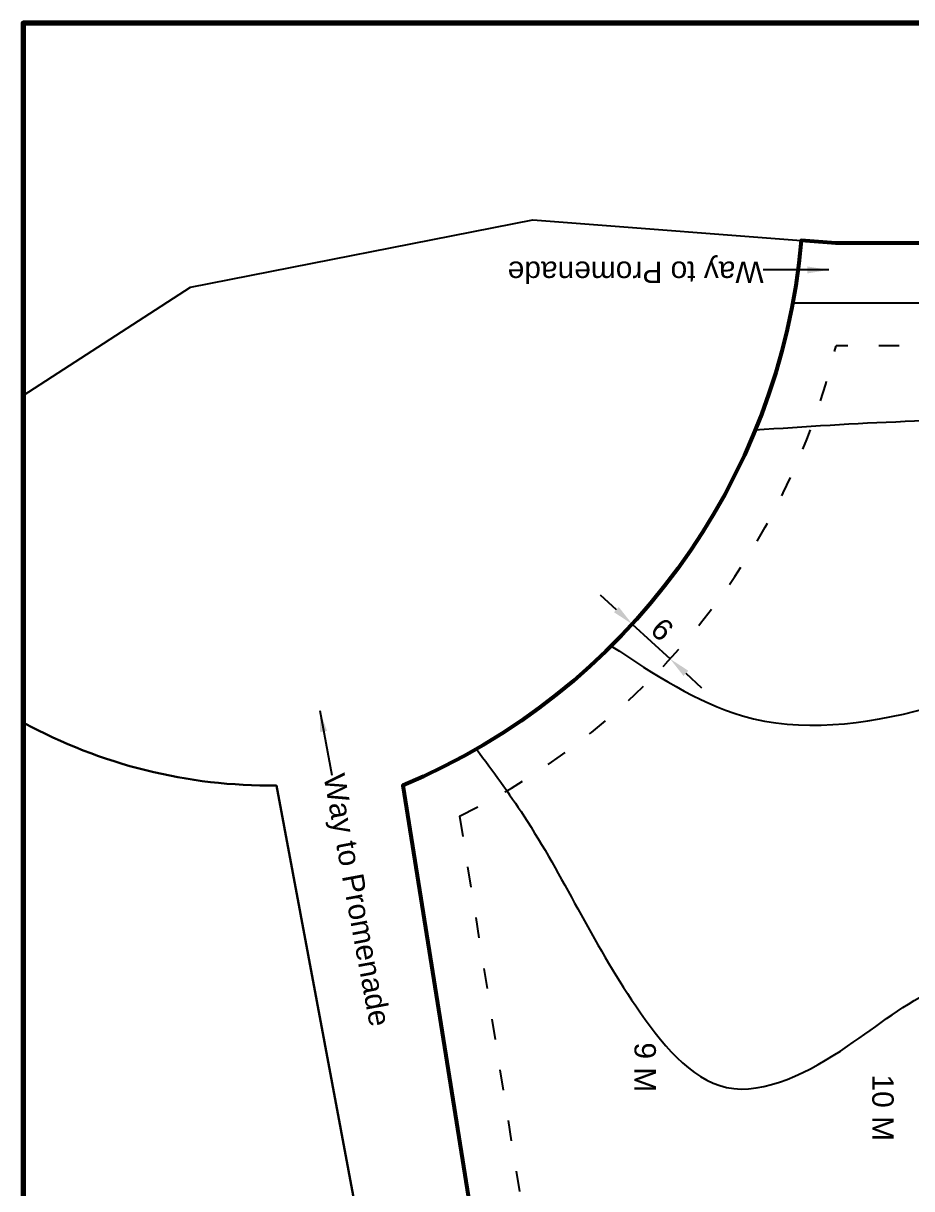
# Model space of a CAD drawing. Header units: millimetres. Extents: x 586 to 1010, y 369 to 668.
# Drawn here: x 586.3 to 690, y 532.1 to 668.2 of the extents above; entities that cross this region are included whole.
import ezdxf

# ---------------------------------------------------------------- set-up
doc = ezdxf.new("R2010")
doc.units = ezdxf.units.MM
doc.linetypes.add('ACAD_ISO03W100', pattern=[30, 12, -18])
doc.styles.get("Standard").update_dxf_attribs({"font": 'arial.ttf'})
doc.dimstyles.new('ISO-25', dxfattribs={"dimtxt": 2.5, "dimasz": 2.5, "dimexe": 1.25, "dimexo": 0.625, "dimtad": 1, "dimtxsty": 'Standard', "dimcen": 2.5, "dimadec": 0, "dimazin": 0, "dimtfac": 1, "dimtmove": 0, "dimatfit": 3, "dimfxl": 1, "dimarcsym": 0})

# ---------------------------------------------------------------- blocks, each defined once
blk = doc.blocks.new('*D12')
at = {"color": 0, "lineweight": -2, "transparency": 16777216}
for p, q in [((655.54, 599.71), (653.69, 601.4)), ((656.96, 597.57), (656.54, 597.1)), ((657.38, 598.03), (661.81, 593.97)), ((661.38, 593.51), (660.96, 593.05)), ((663.65, 592.29), (665.49, 590.6))]:
    blk.add_line(p, q, dxfattribs=at)
at = {"color": 0, "transparency": 16777216}
for points in [[(655.82, 600.02), (655.26, 599.41), (657.38, 598.03)], [(663.93, 592.59), (663.37, 591.98), (661.81, 593.97)]]:
    blk.add_solid(points, dxfattribs=at)
at = {"layer": 'Defpoints', "color": 0, "transparency": 16777216}
for p in [(657.38, 598.03), (661.81, 593.97), (661.81, 593.97)]:
    blk.add_point(p, dxfattribs=at)
at = {"color": 0, "lineweight": 25, "transparency": 16777216, "insert": (660.88, 597.4), "char_height": 2.5, "attachment_point": 5, "rotation": 317.5127}
blk.add_mtext('6', dxfattribs=at)

msp = doc.modelspace()

# ---------------------------------------------------------------- linework, layer by layer
at = {"color": 1, "lineweight": 70}
msp.add_lwpolyline([(1010.059, 668.188), (586.289, 668.188), (586.289, 368.553), (1010.059, 368.553)], close=True, dxfattribs=at)
at = {"color": 4, "lineweight": 25}
msp.add_lwpolyline([(586.289, 624.728), (605.827, 637.387), (645.771, 645.224), (681.145, 642.511)], dxfattribs=at)
at = {"color": 14, "lineweight": 53}
msp.add_lwpolyline([(651.72, 446.436, -0.2884507), (676.131, 425.261), (691.204, 425.176), (770.492, 420.087), (776.466, 412.586), (988.288, 401.516), (987.187, 428.538), (988.963, 465.862), (996.349, 502.075), (998.359, 510.985), (987.842, 513.48), (952.013, 530.715), (924.354, 550.241), (886.19, 590.875), (865.188, 604.38), (791.689, 626.083), (701.656, 642.511), (681.145, 642.511), (677.121, 642.819, -0.2782706), (630.583, 579.179), (651.72, 446.436)], format="xyb", dxfattribs=at)
at = {"color": 7}
msp.add_lwpolyline([(996.818, 504.156), (985.469, 506.849), (972.501, 513.18), (948.461, 524.654), (919.682, 544.971), (901.533, 565.051), (881.73, 585.42), (862.245, 597.951), (828.616, 607.88), (790.065, 619.263), (757.658, 625.176), (701.022, 635.511), (676.034, 635.511)], dxfattribs=at)
at = {"linetype": 'ACAD_ISO03W100', "ltscale": 0.2}
msp.add_lwpolyline([(657.003, 451.415, -0.222502), (680.294, 431.238), (691.414, 431.175), (773.529, 425.905), (779.476, 418.437), (982.025, 407.852), (981.181, 428.558), (982.992, 466.608), (989.935, 500.65), (983.809, 502.104), (945.909, 520.335), (916.44, 541.139), (878.456, 581.581), (860.143, 593.358), (788.905, 614.392), (700.57, 630.511), (681.183, 630.511, -0.2243581), (637.227, 575.606)], format="xyb", close=True, dxfattribs=at)
at = {"color": 7, "lineweight": 30}
msp.add_lwpolyline([(586.289, 586.537, 0.1283428), (615.837, 579.181), (641.074, 444.308, 0.3396504), (620.664, 401.998), (606.69, 391.977), (586.289, 372.935)], format="xyb", dxfattribs=at)
at = {"color": 254, "lineweight": 25}
for points in [[(671.712, 620.709), (706.735, 621.773), (754.26, 613.83), (814.661, 600.148), (855.757, 598.01), (895.067, 567.065), (920.01, 542.018), (952.008, 521.248), (977.223, 504.653), (979.635, 479.234), (986.344, 463.855), (988.798, 462.385)], [(654.944, 595.472), (670.267, 587.317), (714.302, 595.165), (787.089, 595.165), (819.394, 580.944), (821.03, 562.85), (813.491, 552.788), (808.734, 539.671), (796.407, 534.706), (791.022, 527.249), (791.022, 507.547), (797.301, 476.527), (814.975, 463.89), (836.148, 474.682), (874.022, 478.588), (885.729, 462.733), (863.004, 436.079), (845.789, 420.685), (845.104, 408.675)], [(639.207, 583.438), (644.727, 575.638), (657.796, 553.44), (668.404, 543.929), (682.518, 548.731), (692.984, 555.478), (711.934, 556.583), (734.346, 532.133), (750.593, 477.748), (754.137, 444.164), (776.466, 425.447), (782.617, 412.235)]]:
    msp.add_spline(points, degree=3, dxfattribs=at)

# ---------------------------------------------------------------- texts
at = {"color": 7, "lineweight": 25, "char_height": 2.5, "attachment_point": 1}
for s, width, insert, rotation in [('Way to Promenade ', 59.06233, (672.732, 637.867), 180), ('Way to Promenade ', 59.06233, (623.785, 580.734), 280.4993), ('9 M', 21.90154, (660.148, 549.18), 270), ('10 M', 21.90154, (687.912, 545.434), 270)]:
    msp.add_mtext_dynamic_manual_height_columns(s, width=width, gutter_width=12.5, heights=[0], dxfattribs=dict(at, insert=insert, rotation=rotation))

# ---------------------------------------------------------------- dimensions: what is measured, and where the dimension line sits
at = {"lineweight": 25}
dim = msp.add_aligned_dim(p1=(657.382, 598.026), p2=(661.807, 593.974), distance=0, dimstyle='ISO-25', dxfattribs=at)
dim.commit()
dim.dimension.update_dxf_attribs({"geometry": '*D12', "text_midpoint": (660.879, 597.402)})

# ---------------------------------------------------------------- leaders
for points in [[(680.335, 639.391), (672.678, 639.391)], [(620.9, 587.931), (622.296, 580.402)]]:
    msp.add_leader(points, dimstyle='ISO-25', override={"dimgap": 0.625, "dimtad": 0}, dxfattribs=at)

doc.saveas('drawing.dxf')
